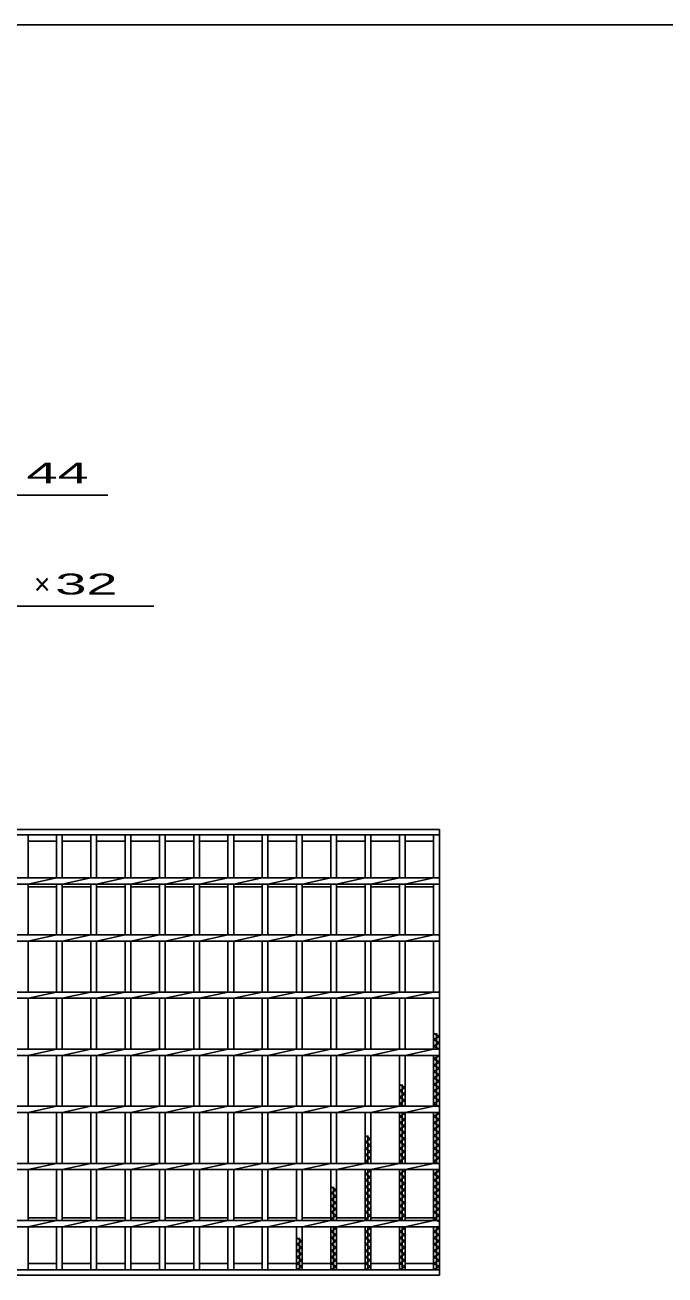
# Model space of a CAD drawing. Units: millimetres, scale not verified. Extents: x -1820 to 1731, y -1282 to 1054.
# Drawn here: x -787 to -227, y -41 to 1054 of the extents above; entities that cross this region are included whole.
import ezdxf
from ezdxf.enums import TextEntityAlignment as Align

# ---------------------------------------------------------------- set-up
doc = ezdxf.new("R2010")
doc.units = ezdxf.units.MM
doc.header["$LTSCALE"] = 10
for name, color, linetype, lineweight in [('0_2', 150, 'Continuous', 25), ('16', 3, 'Continuous', 25), ('22', 3, 'Continuous', 25)]:
    doc.layers.add(name, color=color, linetype=linetype, lineweight=lineweight)
doc.styles.add('ベクトル', font='')
doc.styles.get('ベクトル').set_extended_font_data('ベクトル')

msp = doc.modelspace()

# ---------------------------------------------------------------- linework, layer by layer
at = {"layer": '0_2'}
msp.add_line((-1729, 1053.5), (1731, 1053.5), dxfattribs=at)
at = {"layer": '16'}
for p, q in [((-1419, 349), (-424, 349)), ((-424, 344.5), (-1419, 344.5)), ((-789, 344.5), (-784, 344.5)), ((-784, 306.75), (-784, 344.5)), ((-759, 306.75), (-759, 344.5)), ((-759, 344.5), (-754, 344.5)), ((-754, 306.75), (-754, 344.5)), ((-729, 306.75), (-729, 344.5)), ((-729, 344.5), (-724, 344.5)), ((-724, 306.75), (-724, 344.5)), ((-699, 306.75), (-699, 344.5)), ((-699, 344.5), (-694, 344.5)), ((-694, 306.75), (-694, 344.5)), ((-669, 306.75), (-669, 344.5)), ((-669, 344.5), (-664, 344.5)), ((-664, 306.75), (-664, 344.5)), ((-639, 306.75), (-639, 344.5)), ((-639, 344.5), (-634, 344.5)), ((-634, 306.75), (-634, 344.5)), ((-609, 306.75), (-609, 344.5)), ((-609, 344.5), (-604, 344.5)), ((-604, 306.75), (-604, 344.5)), ((-579, 306.75), (-579, 344.5)), ((-579, 344.5), (-574, 344.5)), ((-574, 306.75), (-574, 344.5)), ((-549, 306.75), (-549, 344.5)), ((-549, 344.5), (-544, 344.5)), ((-544, 306.75), (-544, 344.5)), ((-519, 306.75), (-519, 344.5)), ((-519, 344.5), (-514, 344.5)), ((-514, 306.75), (-514, 344.5)), ((-489, 306.75), (-489, 344.5)), ((-489, 344.5), (-484, 344.5)), ((-484, 306.75), (-484, 344.5)), ((-459, 306.75), (-459, 344.5)), ((-459, 344.5), (-454, 344.5)), ((-454, 306.75), (-454, 344.5)), ((-429, 306.75), (-429, 344.5)), ((-429, 344.5), (-424, 344.5)), ((-424, 349), (-424, 344.5)), ((-424, -36.5), (-424, 344.5)), ((-1419, 306.75), (-424, 306.75)), ((-784, 301.25), (-759, 306.75)), ((-754, 301.25), (-729, 306.75)), ((-724, 301.25), (-699, 306.75)), ((-694, 301.25), (-669, 306.75)), ((-664, 301.25), (-639, 306.75)), ((-634, 301.25), (-609, 306.75)), ((-604, 301.25), (-579, 306.75)), ((-574, 301.25), (-549, 306.75)), ((-544, 301.25), (-519, 306.75)), ((-514, 301.25), (-489, 306.75)), ((-484, 301.25), (-459, 306.75)), ((-454, 301.25), (-429, 306.75)), ((-424, 301.25), (-424, 306.75)), ((-1419, 301.25), (-424, 301.25)), ((-784, 256.75), (-784, 301.25)), ((-759, 256.75), (-759, 301.25)), ((-754, 256.75), (-754, 301.25)), ((-729, 256.75), (-729, 301.25)), ((-724, 256.75), (-724, 301.25)), ((-699, 256.75), (-699, 301.25)), ((-694, 256.75), (-694, 301.25)), ((-669, 256.75), (-669, 301.25)), ((-664, 256.75), (-664, 301.25)), ((-639, 256.75), (-639, 301.25)), ((-634, 256.75), (-634, 301.25)), ((-609, 256.75), (-609, 301.25)), ((-604, 256.75), (-604, 301.25)), ((-579, 256.75), (-579, 301.25)), ((-574, 256.75), (-574, 301.25)), ((-549, 256.75), (-549, 301.25)), ((-544, 256.75), (-544, 301.25)), ((-519, 256.75), (-519, 301.25)), ((-514, 256.75), (-514, 301.25)), ((-489, 256.75), (-489, 301.25)), ((-484, 256.75), (-484, 301.25)), ((-459, 256.75), (-459, 301.25)), ((-454, 256.75), (-454, 301.25)), ((-429, 256.75), (-429, 301.25)), ((-1419, 256.75), (-424, 256.75)), ((-784, 251.25), (-759, 256.75)), ((-754, 251.25), (-729, 256.75)), ((-724, 251.25), (-699, 256.75)), ((-694, 251.25), (-669, 256.75)), ((-664, 251.25), (-639, 256.75)), ((-634, 251.25), (-609, 256.75)), ((-604, 251.25), (-579, 256.75)), ((-574, 251.25), (-549, 256.75)), ((-544, 251.25), (-519, 256.75)), ((-514, 251.25), (-489, 256.75)), ((-484, 251.25), (-459, 256.75)), ((-454, 251.25), (-429, 256.75)), ((-424, 251.25), (-424, 256.75)), ((-1419, 251.25), (-424, 251.25)), ((-784, 206.75), (-784, 251.25)), ((-759, 206.75), (-759, 251.25)), ((-754, 206.75), (-754, 251.25)), ((-729, 206.75), (-729, 251.25)), ((-724, 206.75), (-724, 251.25)), ((-699, 206.75), (-699, 251.25)), ((-694, 206.75), (-694, 251.25)), ((-669, 206.75), (-669, 251.25)), ((-664, 206.75), (-664, 251.25)), ((-639, 206.75), (-639, 251.25)), ((-634, 206.75), (-634, 251.25)), ((-609, 206.75), (-609, 251.25)), ((-604, 206.75), (-604, 251.25)), ((-579, 206.75), (-579, 251.25)), ((-574, 206.75), (-574, 251.25)), ((-549, 206.75), (-549, 251.25)), ((-544, 206.75), (-544, 251.25)), ((-519, 206.75), (-519, 251.25)), ((-514, 206.75), (-514, 251.25)), ((-489, 206.75), (-489, 251.25)), ((-484, 206.75), (-484, 251.25)), ((-459, 206.75), (-459, 251.25)), ((-454, 206.75), (-454, 251.25)), ((-429, 206.75), (-429, 251.25)), ((-1419, 206.75), (-424, 206.75)), ((-1419, 201.25), (-424, 201.25)), ((-784, 201.25), (-759, 206.75)), ((-784, 156.75), (-784, 201.25)), ((-759, 156.75), (-759, 201.25)), ((-754, 201.25), (-729, 206.75)), ((-754, 156.75), (-754, 201.25)), ((-729, 156.75), (-729, 201.25)), ((-724, 201.25), (-699, 206.75)), ((-724, 156.75), (-724, 201.25)), ((-699, 156.75), (-699, 201.25)), ((-694, 201.25), (-669, 206.75)), ((-694, 156.75), (-694, 201.25)), ((-669, 156.75), (-669, 201.25)), ((-664, 201.25), (-639, 206.75)), ((-664, 156.75), (-664, 201.25)), ((-639, 156.75), (-639, 201.25)), ((-634, 201.25), (-609, 206.75)), ((-634, 156.75), (-634, 201.25)), ((-609, 156.75), (-609, 201.25)), ((-604, 201.25), (-579, 206.75)), ((-604, 156.75), (-604, 201.25)), ((-579, 156.75), (-579, 201.25)), ((-574, 201.25), (-549, 206.75)), ((-574, 156.75), (-574, 201.25)), ((-549, 156.75), (-549, 201.25)), ((-544, 201.25), (-519, 206.75)), ((-544, 156.75), (-544, 201.25)), ((-519, 156.75), (-519, 201.25)), ((-514, 201.25), (-489, 206.75)), ((-514, 156.75), (-514, 201.25)), ((-489, 156.75), (-489, 201.25)), ((-484, 201.25), (-459, 206.75)), ((-484, 156.75), (-484, 201.25)), ((-459, 156.75), (-459, 201.25)), ((-454, 201.25), (-429, 206.75)), ((-454, 156.75), (-454, 201.25)), ((-429, 156.75), (-429, 201.25)), ((-424, 201.25), (-424, 206.75)), ((-424, 167.9), (-429, 170.7)), ((-429, 165.1), (-424, 167.9)), ((-424, 162.3), (-429, 165.1)), ((-426.5, 156.75), (-426.5, 170.7)), ((-1419, 156.75), (-424, 156.75)), ((-784, 151.25), (-759, 156.75)), ((-754, 151.25), (-729, 156.75)), ((-724, 151.25), (-699, 156.75)), ((-694, 151.25), (-669, 156.75)), ((-664, 151.25), (-639, 156.75)), ((-634, 151.25), (-609, 156.75)), ((-604, 151.25), (-579, 156.75)), ((-574, 151.25), (-549, 156.75)), ((-544, 151.25), (-519, 156.75)), ((-514, 151.25), (-489, 156.75)), ((-484, 151.25), (-459, 156.75)), ((-454, 151.25), (-429, 156.75)), ((-429, 159.5), (-424, 162.3)), ((-424, 156.7), (-429, 159.5)), ((-424, 151.25), (-424, 156.75)), ((-1419, 151.25), (-424, 151.25)), ((-784, 106.75), (-784, 151.25)), ((-759, 106.75), (-759, 151.25)), ((-754, 106.75), (-754, 151.25)), ((-729, 106.75), (-729, 151.25)), ((-724, 106.75), (-724, 151.25)), ((-699, 106.75), (-699, 151.25)), ((-694, 106.75), (-694, 151.25)), ((-669, 106.75), (-669, 151.25)), ((-664, 106.75), (-664, 151.25)), ((-639, 106.75), (-639, 151.25)), ((-634, 106.75), (-634, 151.25)), ((-609, 106.75), (-609, 151.25)), ((-604, 106.75), (-604, 151.25)), ((-579, 106.75), (-579, 151.25)), ((-574, 106.75), (-574, 151.25)), ((-549, 106.75), (-549, 151.25)), ((-544, 106.75), (-544, 151.25)), ((-519, 106.75), (-519, 151.25)), ((-514, 106.75), (-514, 151.25)), ((-489, 106.75), (-489, 151.25)), ((-484, 106.75), (-484, 151.25)), ((-459, 106.75), (-459, 151.25)), ((-454, 106.75), (-454, 151.25)), ((-429, 106.75), (-429, 151.25)), ((-429, 148.3), (-424, 151.1)), ((-424, 145.5), (-429, 148.3)), ((-429, 142.7), (-424, 145.5)), ((-424, 139.9), (-429, 142.7)), ((-426.5, 106.75), (-426.5, 151.25)), ((-424, 151.1), (-424.27, 151.25)), ((-429, 137.1), (-424, 139.9)), ((-424, 134.3), (-429, 137.1)), ((-429, 131.5), (-424, 134.3)), ((-424, 128.7), (-429, 131.5)), ((-454, 123.1), (-459, 125.9)), ((-459, 120.3), (-454, 123.1)), ((-456.5, 106.75), (-456.5, 125.9)), ((-429, 125.9), (-424, 128.7)), ((-424, 123.1), (-429, 125.9)), ((-429, 120.3), (-424, 123.1)), ((-454, 117.5), (-459, 120.3)), ((-459, 114.7), (-454, 117.5)), ((-454, 111.9), (-459, 114.7)), ((-459, 109.1), (-454, 111.9)), ((-424, 117.5), (-429, 120.3)), ((-429, 114.7), (-424, 117.5)), ((-424, 111.9), (-429, 114.7)), ((-429, 109.1), (-424, 111.9)), ((-1419, 106.75), (-424, 106.75)), ((-1419, 101.25), (-424, 101.25)), ((-784, 101.25), (-759, 106.75)), ((-784, 56.75), (-784, 101.25)), ((-759, 56.75), (-759, 101.25)), ((-754, 101.25), (-729, 106.75)), ((-754, 56.75), (-754, 101.25)), ((-729, 56.75), (-729, 101.25)), ((-724, 101.25), (-699, 106.75)), ((-724, 56.75), (-724, 101.25)), ((-699, 56.75), (-699, 101.25)), ((-694, 101.25), (-669, 106.75)), ((-694, 56.75), (-694, 101.25)), ((-669, 56.75), (-669, 101.25)), ((-664, 101.25), (-639, 106.75)), ((-664, 56.75), (-664, 101.25)), ((-639, 56.75), (-639, 101.25)), ((-634, 101.25), (-609, 106.75)), ((-634, 56.75), (-634, 101.25)), ((-609, 56.75), (-609, 101.25)), ((-604, 101.25), (-579, 106.75)), ((-604, 56.75), (-604, 101.25)), ((-579, 56.75), (-579, 101.25)), ((-574, 101.25), (-549, 106.75)), ((-574, 56.75), (-574, 101.25)), ((-549, 56.75), (-549, 101.25)), ((-544, 101.25), (-519, 106.75)), ((-544, 56.75), (-544, 101.25)), ((-519, 56.75), (-519, 101.25)), ((-514, 101.25), (-489, 106.75)), ((-514, 56.75), (-514, 101.25)), ((-489, 56.75), (-489, 101.25)), ((-484, 101.25), (-459, 106.75)), ((-484, 56.75), (-484, 101.25)), ((-454.8, 106.75), (-459, 109.1)), ((-459, 56.75), (-459, 101.25)), ((-459, 97.9), (-454, 100.7)), ((-456.5, 56.75), (-456.5, 101.25)), ((-454, 100.7), (-454.98, 101.25)), ((-454, 101.25), (-429, 106.75)), ((-454, 56.75), (-454, 101.25)), ((-424, 106.3), (-429, 109.1)), ((-429, 56.75), (-429, 101.25)), ((-429, 97.9), (-424, 100.7)), ((-426.5, 56.75), (-426.5, 101.25)), ((-424, 100.7), (-424.98, 101.25)), ((-424, 101.25), (-424, 106.75)), ((-454, 95.1), (-459, 97.9)), ((-459, 92.3), (-454, 95.1)), ((-454, 89.5), (-459, 92.3)), ((-459, 86.7), (-454, 89.5)), ((-424, 95.1), (-429, 97.9)), ((-429, 92.3), (-424, 95.1)), ((-424, 89.5), (-429, 92.3)), ((-429, 86.7), (-424, 89.5)), ((-484, 78.3), (-489, 81.1)), ((-489, 75.5), (-484, 78.3)), ((-486.5, 56.75), (-486.5, 81.1)), ((-454, 83.9), (-459, 86.7)), ((-459, 81.1), (-454, 83.9)), ((-454, 78.3), (-459, 81.1)), ((-459, 75.5), (-454, 78.3)), ((-424, 83.9), (-429, 86.7)), ((-429, 81.1), (-424, 83.9)), ((-424, 78.3), (-429, 81.1)), ((-429, 75.5), (-424, 78.3)), ((-484, 72.7), (-489, 75.5)), ((-489, 69.9), (-484, 72.7)), ((-484, 67.1), (-489, 69.9)), ((-489, 64.3), (-484, 67.1)), ((-454, 72.7), (-459, 75.5)), ((-459, 69.9), (-454, 72.7)), ((-454, 67.1), (-459, 69.9)), ((-459, 64.3), (-454, 67.1)), ((-424, 72.7), (-429, 75.5)), ((-429, 69.9), (-424, 72.7)), ((-424, 67.1), (-429, 69.9)), ((-429, 64.3), (-424, 67.1)), ((-1419, 56.75), (-424, 56.75)), ((-784, 51.25), (-759, 56.75)), ((-754, 51.25), (-729, 56.75)), ((-724, 51.25), (-699, 56.75)), ((-694, 51.25), (-669, 56.75)), ((-664, 51.25), (-639, 56.75)), ((-634, 51.25), (-609, 56.75)), ((-604, 51.25), (-579, 56.75)), ((-574, 51.25), (-549, 56.75)), ((-544, 51.25), (-519, 56.75)), ((-514, 51.25), (-489, 56.75)), ((-484, 61.5), (-489, 64.3)), ((-489, 58.7), (-484, 61.5)), ((-485.52, 56.75), (-489, 58.7)), ((-484, 51.25), (-459, 56.75)), ((-454, 61.5), (-459, 64.3)), ((-459, 58.7), (-454, 61.5)), ((-455.52, 56.75), (-459, 58.7)), ((-454, 51.25), (-429, 56.75)), ((-424, 61.5), (-429, 64.3)), ((-429, 58.7), (-424, 61.5)), ((-424, 55.9), (-429, 58.7)), ((-424, 51.25), (-424, 56.75)), ((-1419, 51.25), (-424, 51.25)), ((-784, 6.75), (-784, 51.25)), ((-759, 6.75), (-759, 51.25)), ((-754, 6.75), (-754, 51.25)), ((-729, 6.75), (-729, 51.25)), ((-724, 6.75), (-724, 51.25)), ((-699, 6.75), (-699, 51.25)), ((-694, 6.75), (-694, 51.25)), ((-669, 6.75), (-669, 51.25)), ((-664, 6.75), (-664, 51.25)), ((-639, 6.75), (-639, 51.25)), ((-634, 6.75), (-634, 51.25)), ((-609, 6.75), (-609, 51.25)), ((-604, 6.75), (-604, 51.25)), ((-579, 6.75), (-579, 51.25)), ((-574, 6.75), (-574, 51.25)), ((-549, 6.75), (-549, 51.25)), ((-544, 6.75), (-544, 51.25)), ((-519, 6.75), (-519, 51.25)), ((-514, 6.75), (-514, 51.25)), ((-489, 6.75), (-489, 51.25)), ((-489, 47.5), (-484, 50.3)), ((-484, 44.7), (-489, 47.5)), ((-489, 41.9), (-484, 44.7)), ((-486.5, 6.75), (-486.5, 51.25)), ((-484, 50.3), (-485.7, 51.25)), ((-484, 6.75), (-484, 51.25)), ((-459, 6.75), (-459, 51.25)), ((-459, 47.5), (-454, 50.3)), ((-454, 44.7), (-459, 47.5)), ((-459, 41.9), (-454, 44.7)), ((-456.5, 6.75), (-456.5, 51.25)), ((-454, 50.3), (-455.7, 51.25)), ((-454, 6.75), (-454, 51.25)), ((-429, 6.75), (-429, 51.25)), ((-429, 47.5), (-424, 50.3)), ((-424, 44.7), (-429, 47.5)), ((-429, 41.9), (-424, 44.7)), ((-426.5, 6.75), (-426.5, 51.25)), ((-424, 50.3), (-425.7, 51.25)), ((-514, 33.5), (-519, 36.3)), ((-519, 30.7), (-514, 33.5)), ((-516.5, 6.75), (-516.5, 36.3)), ((-484, 39.1), (-489, 41.9)), ((-489, 36.3), (-484, 39.1)), ((-484, 33.5), (-489, 36.3)), ((-489, 30.7), (-484, 33.5)), ((-454, 39.1), (-459, 41.9)), ((-459, 36.3), (-454, 39.1)), ((-454, 33.5), (-459, 36.3)), ((-459, 30.7), (-454, 33.5)), ((-424, 39.1), (-429, 41.9)), ((-429, 36.3), (-424, 39.1)), ((-424, 33.5), (-429, 36.3)), ((-429, 30.7), (-424, 33.5)), ((-514, 27.9), (-519, 30.7)), ((-519, 25.1), (-514, 27.9)), ((-514, 22.3), (-519, 25.1)), ((-519, 19.5), (-514, 22.3)), ((-484, 27.9), (-489, 30.7)), ((-489, 25.1), (-484, 27.9)), ((-484, 22.3), (-489, 25.1)), ((-489, 19.5), (-484, 22.3)), ((-454, 27.9), (-459, 30.7)), ((-459, 25.1), (-454, 27.9)), ((-454, 22.3), (-459, 25.1)), ((-459, 19.5), (-454, 22.3)), ((-424, 27.9), (-429, 30.7)), ((-429, 25.1), (-424, 27.9)), ((-424, 22.3), (-429, 25.1)), ((-429, 19.5), (-424, 22.3)), ((-514, 16.7), (-519, 19.5)), ((-519, 13.9), (-514, 16.7)), ((-514, 11.1), (-519, 13.9)), ((-519, 8.3), (-514, 11.1)), ((-484, 16.7), (-489, 19.5)), ((-489, 13.9), (-484, 16.7)), ((-484, 11.1), (-489, 13.9)), ((-489, 8.3), (-484, 11.1)), ((-454, 16.7), (-459, 19.5)), ((-459, 13.9), (-454, 16.7)), ((-454, 11.1), (-459, 13.9)), ((-459, 8.3), (-454, 11.1)), ((-424, 16.7), (-429, 19.5)), ((-429, 13.9), (-424, 16.7)), ((-424, 11.1), (-429, 13.9)), ((-429, 8.3), (-424, 11.1)), ((-1419, 6.75), (-424, 6.75)), ((-1419, 1.25), (-424, 1.25)), ((-784, 1.25), (-759, 6.75)), ((-784, -36.5), (-784, 1.25)), ((-759, -36.5), (-759, 1.25)), ((-754, 1.25), (-729, 6.75)), ((-754, -36.5), (-754, 1.25)), ((-729, -36.5), (-729, 1.25)), ((-724, 1.25), (-699, 6.75)), ((-724, -36.5), (-724, 1.25)), ((-699, -36.5), (-699, 1.25)), ((-694, 1.25), (-669, 6.75)), ((-694, -36.5), (-694, 1.25)), ((-669, -36.5), (-669, 1.25)), ((-664, 1.25), (-639, 6.75)), ((-664, -36.5), (-664, 1.25)), ((-639, -36.5), (-639, 1.25)), ((-634, 1.25), (-609, 6.75)), ((-634, -36.5), (-634, 1.25)), ((-609, -36.5), (-609, 1.25)), ((-604, 1.25), (-579, 6.75)), ((-604, -36.5), (-604, 1.25)), ((-579, -36.5), (-579, 1.25)), ((-574, 1.25), (-549, 6.75)), ((-574, -36.5), (-574, 1.25)), ((-549, -36.5), (-549, 1.25)), ((-544, 1.25), (-519, 6.75)), ((-544, -36.5), (-544, 1.25)), ((-516.23, 6.75), (-519, 8.3)), ((-519, -36.5), (-519, 1.25)), ((-516.5, -36.5), (-516.5, 1.25)), ((-514, -0.1), (-516.41, 1.25)), ((-514, 1.25), (-489, 6.75)), ((-514, -36.5), (-514, 1.25)), ((-486.23, 6.75), (-489, 8.3)), ((-489, -36.5), (-489, 1.25)), ((-486.5, -36.5), (-486.5, 1.25)), ((-484, -0.1), (-486.41, 1.25)), ((-484, 1.25), (-459, 6.75)), ((-484, -36.5), (-484, 1.25)), ((-456.23, 6.75), (-459, 8.3)), ((-459, -36.5), (-459, 1.25)), ((-456.5, -36.5), (-456.5, 1.25)), ((-454, -0.1), (-456.41, 1.25)), ((-454, 1.25), (-429, 6.75)), ((-454, -36.5), (-454, 1.25)), ((-424, 5.5), (-429, 8.3)), ((-429, -36.5), (-429, 1.25)), ((-426.5, -36.5), (-426.5, 1.25)), ((-424, -0.1), (-426.41, 1.25)), ((-424, 1.25), (-424, 6.75)), ((-544, -11.3), (-549, -8.5)), ((-546.5, -36.5), (-546.5, -8.5)), ((-519, -2.9), (-514, -0.1)), ((-514, -5.7), (-519, -2.9)), ((-519, -8.5), (-514, -5.7)), ((-514, -11.3), (-519, -8.5)), ((-489, -2.9), (-484, -0.1)), ((-484, -5.7), (-489, -2.9)), ((-489, -8.5), (-484, -5.7)), ((-484, -11.3), (-489, -8.5)), ((-459, -2.9), (-454, -0.1)), ((-454, -5.7), (-459, -2.9)), ((-459, -8.5), (-454, -5.7)), ((-454, -11.3), (-459, -8.5)), ((-429, -2.9), (-424, -0.1)), ((-424, -5.7), (-429, -2.9)), ((-429, -8.5), (-424, -5.7)), ((-424, -11.3), (-429, -8.5)), ((-549, -14.1), (-544, -11.3)), ((-544, -16.9), (-549, -14.1)), ((-549, -19.7), (-544, -16.9)), ((-544, -22.5), (-549, -19.7)), ((-519, -14.1), (-514, -11.3)), ((-514, -16.9), (-519, -14.1)), ((-519, -19.7), (-514, -16.9)), ((-514, -22.5), (-519, -19.7)), ((-489, -14.1), (-484, -11.3)), ((-484, -16.9), (-489, -14.1)), ((-489, -19.7), (-484, -16.9)), ((-484, -22.5), (-489, -19.7)), ((-459, -14.1), (-454, -11.3)), ((-454, -16.9), (-459, -14.1)), ((-459, -19.7), (-454, -16.9)), ((-454, -22.5), (-459, -19.7)), ((-429, -14.1), (-424, -11.3)), ((-424, -16.9), (-429, -14.1)), ((-429, -19.7), (-424, -16.9)), ((-424, -22.5), (-429, -19.7)), ((-549, -25.3), (-544, -22.5)), ((-544, -28.1), (-549, -25.3)), ((-549, -30.9), (-544, -28.1)), ((-544, -33.7), (-549, -30.9)), ((-519, -25.3), (-514, -22.5)), ((-514, -28.1), (-519, -25.3)), ((-519, -30.9), (-514, -28.1)), ((-514, -33.7), (-519, -30.9)), ((-489, -25.3), (-484, -22.5)), ((-484, -28.1), (-489, -25.3)), ((-489, -30.9), (-484, -28.1)), ((-484, -33.7), (-489, -30.9)), ((-459, -25.3), (-454, -22.5)), ((-454, -28.1), (-459, -25.3)), ((-459, -30.9), (-454, -28.1)), ((-454, -33.7), (-459, -30.9)), ((-429, -25.3), (-424, -22.5)), ((-424, -28.1), (-429, -25.3)), ((-429, -30.9), (-424, -28.1)), ((-424, -33.7), (-429, -30.9)), ((-1419, -36.5), (-424, -36.5)), ((-424, -41), (-1419, -41)), ((-789, -36.5), (-784, -36.5)), ((-759, -36.5), (-754, -36.5)), ((-729, -36.5), (-724, -36.5)), ((-699, -36.5), (-694, -36.5)), ((-669, -36.5), (-664, -36.5)), ((-639, -36.5), (-634, -36.5)), ((-609, -36.5), (-604, -36.5)), ((-579, -36.5), (-574, -36.5)), ((-549, -36.5), (-544, -33.7)), ((-549, -36.5), (-544, -36.5)), ((-519, -36.5), (-514, -33.7)), ((-519, -36.5), (-514, -36.5)), ((-489, -36.5), (-484, -33.7)), ((-489, -36.5), (-484, -36.5)), ((-459, -36.5), (-454, -33.7)), ((-459, -36.5), (-454, -36.5)), ((-429, -36.5), (-424, -33.7)), ((-429, -36.5), (-424, -36.5)), ((-424, -36.5), (-424, -41))]:
    msp.add_line(p, q, dxfattribs=at)
at = {"layer": '22', "color": 4}
for p, q in [((-1174, 641.75), (-714, 641.75)), ((-1093.75, 544.5), (-673.75, 544.5))]:
    msp.add_line(p, q, dxfattribs=at)
at = {"layer": '22'}
for p, q in [((-784, 339), (-759, 339)), ((-784, 339), (-759, 339)), ((-754, 339), (-729, 339)), ((-754, 339), (-729, 339)), ((-724, 339), (-699, 339)), ((-724, 339), (-699, 339)), ((-694, 339), (-669, 339)), ((-694, 339), (-669, 339)), ((-664, 339), (-639, 339)), ((-664, 339), (-639, 339)), ((-634, 339), (-609, 339)), ((-634, 339), (-609, 339)), ((-604, 339), (-579, 339)), ((-604, 339), (-579, 339)), ((-574, 339), (-549, 339)), ((-574, 339), (-549, 339)), ((-544, 339), (-519, 339)), ((-544, 339), (-519, 339)), ((-514, 339), (-489, 339)), ((-514, 339), (-489, 339)), ((-484, 339), (-459, 339)), ((-484, 339), (-459, 339)), ((-454, 339), (-429, 339)), ((-454, 339), (-429, 339)), ((-784, 299), (-759, 299)), ((-784, 299), (-759, 299)), ((-754, 299), (-729, 299)), ((-754, 299), (-729, 299)), ((-724, 299), (-699, 299)), ((-724, 299), (-699, 299)), ((-694, 299), (-669, 299)), ((-694, 299), (-669, 299)), ((-664, 299), (-639, 299)), ((-664, 299), (-639, 299)), ((-634, 299), (-609, 299)), ((-634, 299), (-609, 299)), ((-604, 299), (-579, 299)), ((-604, 299), (-579, 299)), ((-574, 299), (-549, 299)), ((-574, 299), (-549, 299)), ((-544, 299), (-519, 299)), ((-544, 299), (-519, 299)), ((-514, 299), (-489, 299)), ((-514, 299), (-489, 299)), ((-484, 299), (-459, 299)), ((-484, 299), (-459, 299)), ((-454, 299), (-429, 299)), ((-454, 299), (-429, 299)), ((-784, 9), (-759, 9)), ((-784, 9), (-759, 9)), ((-754, 9), (-729, 9)), ((-754, 9), (-729, 9)), ((-724, 9), (-699, 9)), ((-724, 9), (-699, 9)), ((-694, 9), (-669, 9)), ((-694, 9), (-669, 9)), ((-664, 9), (-639, 9)), ((-664, 9), (-639, 9)), ((-634, 9), (-609, 9)), ((-634, 9), (-609, 9)), ((-604, 9), (-579, 9)), ((-604, 9), (-579, 9)), ((-574, 9), (-549, 9)), ((-574, 9), (-549, 9)), ((-544, 9), (-519, 9)), ((-544, 9), (-519, 9)), ((-514, 9), (-489, 9)), ((-514, 9), (-489, 9)), ((-484, 9), (-459, 9)), ((-484, 9), (-459, 9)), ((-454, 9), (-429, 9)), ((-454, 9), (-429, 9)), ((-784, -31), (-759, -31)), ((-784, -31), (-759, -31)), ((-754, -31), (-729, -31)), ((-754, -31), (-729, -31)), ((-724, -31), (-699, -31)), ((-724, -31), (-699, -31)), ((-694, -31), (-669, -31)), ((-694, -31), (-669, -31)), ((-664, -31), (-639, -31)), ((-664, -31), (-639, -31)), ((-634, -31), (-609, -31)), ((-634, -31), (-609, -31)), ((-604, -31), (-579, -31)), ((-604, -31), (-579, -31)), ((-574, -31), (-549, -31)), ((-574, -31), (-549, -31)), ((-544, -31), (-519, -31)), ((-544, -31), (-519, -31)), ((-514, -31), (-489, -31)), ((-514, -31), (-489, -31)), ((-484, -31), (-459, -31)), ((-484, -31), (-459, -31)), ((-454, -31), (-429, -31)), ((-454, -31), (-429, -31))]:
    msp.add_line(p, q, dxfattribs=at)

# ---------------------------------------------------------------- texts
at = {"layer": '22', "color": 2, "style": 'ベクトル', "width": 2}
for s, p in [(' 44 ', (-799, 661.25)), (' 32 ', (-773.75, 564))]:
    msp.add_text(s, height=18.33, dxfattribs=at).set_placement(p, align=Align.MIDDLE_LEFT)
at = {"layer": '22', "color": 2, "style": 'ベクトル'}
msp.add_text('×', height=18.33, dxfattribs=at).set_placement((-778.75, 564), align=Align.MIDDLE_LEFT)

doc.saveas('drawing.dxf')
